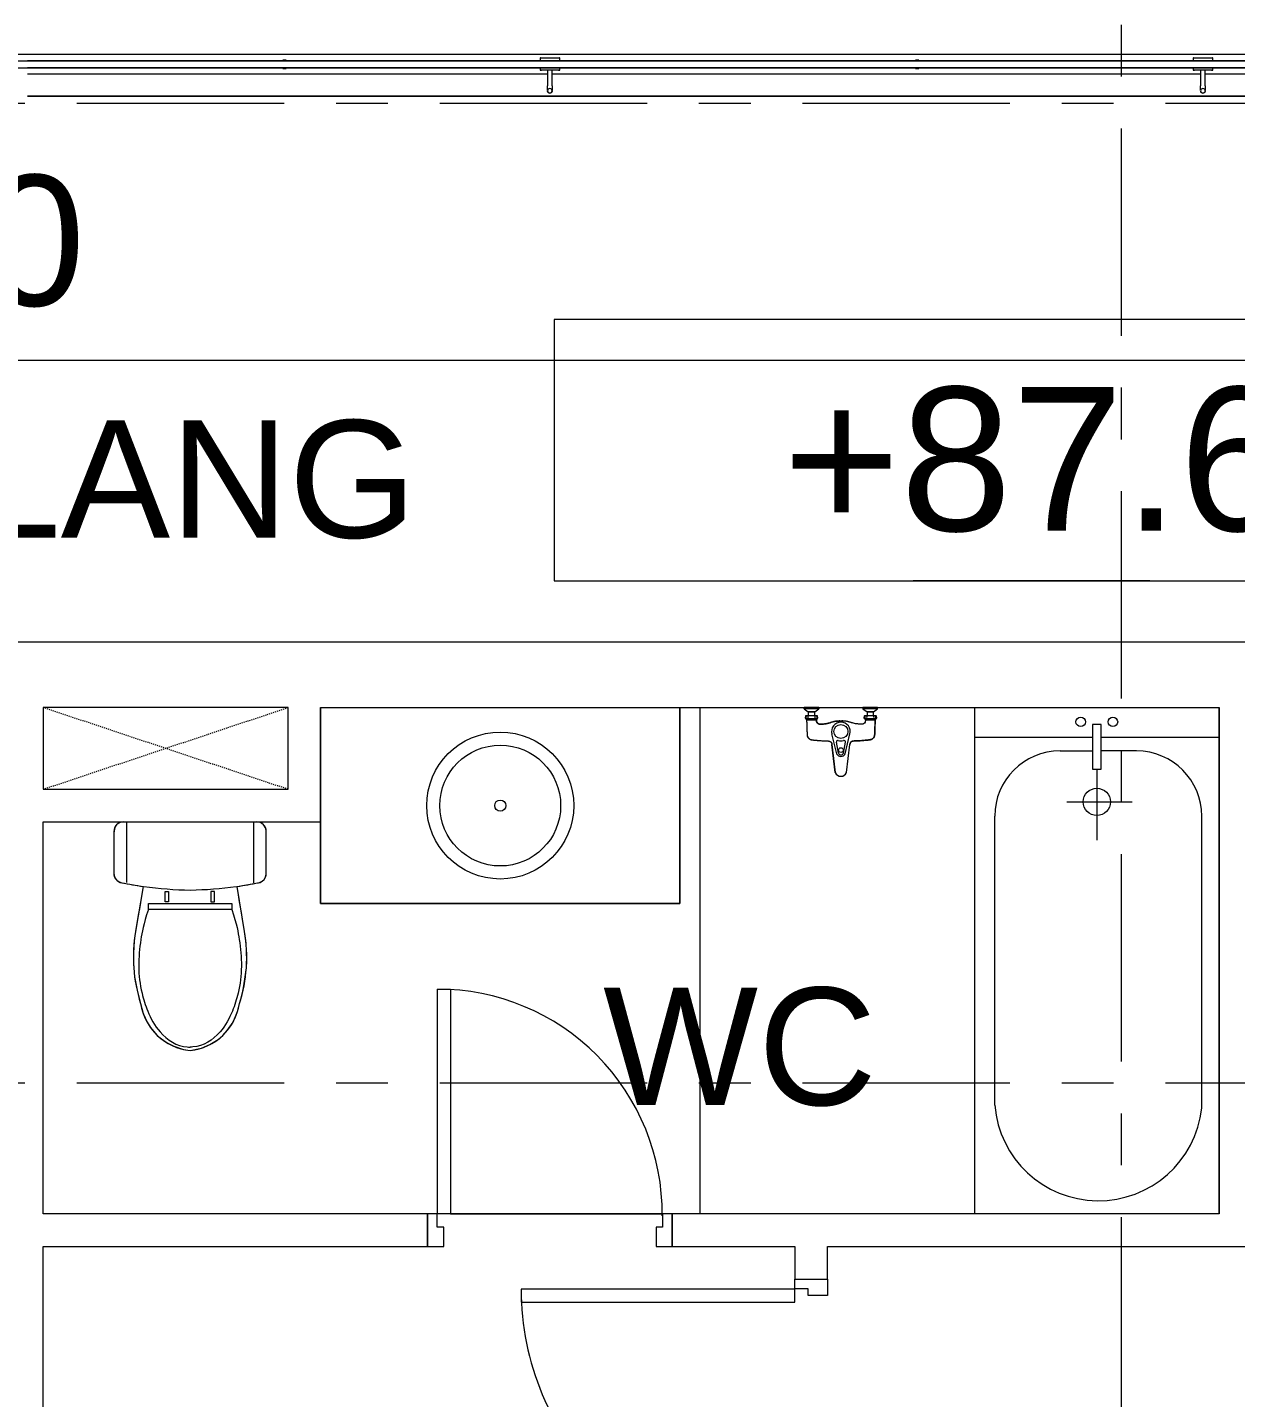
# Model space of a CAD drawing. Header units: millimetres. Extents: x -20144 to 126922, y -42414 to 48263.
# Drawn here: x 20100 to 23800, y 7487 to 11683 of the extents above; entities that cross this region are included whole.
import ezdxf

# ---------------------------------------------------------------- set-up
doc = ezdxf.new("R2010")
doc.units = ezdxf.units.MM
doc.linetypes.add('Dash', pattern=[6.35, 3.175, -3.175])
doc.linetypes.add('Grid Line', pattern=[22.225, 12.7, -3.175, 3.175, -3.175])
for name, color, linetype, lineweight in [('A-DETL-GENF', 31, 'Continuous', 5), ('A-DETL-GENF-HDLN', 161, 'Dash', 5), ('CHU', 181, 'Continuous', 5), ('CUA', 31, 'Continuous', 9), ('DIM', 1, 'Continuous', 5), ('G-ANNO-DIMS', 111, 'Continuous', 5), ('NET THAY 1', 41, 'Continuous', 5), ('NET THAY 2', 55, 'Continuous', 5), ('NET-CAT', 3, 'Continuous', 15), ('NET-THAY', 2, 'Continuous', 9), ('THIET-BI', 44, 'Continuous', 5), ('TRUC', 225, 'Continuous', 5)]:
    doc.layers.add(name, color=color, linetype=linetype, lineweight=lineweight)
doc.styles.add('Arial_2', font='arial.ttf', dxfattribs={"height": 360})
doc.styles.add('Arial_6', font='arial.ttf', dxfattribs={"height": 1.8})
doc.styles.add('TA1', font='arial.ttf')
doc.dimstyles.new('D_200_KTx2', dxfattribs={"dimtxt": 400, "dimasz": 300, "dimexe": 300, "dimexo": 300, "dimgap": 160, "dimtad": 1, "dimdec": 0, "dimzin": 9, "dimtxsty": 'TA1', "dimblk": 'ARCHTICK', "dimcen": 1, "dimdle": 300, "dimclrd": 256, "dimclre": 256, "dimclrt": 7, "dimadec": 0, "dimazin": 0, "dimtfac": 1, "dimtdec": 0, "dimtix": 1, "dimtmove": 1, "dimatfit": 3, "dimldrblk": 'ARCHTICK', "dimfxl": 0, "dimtolj": 1, "dimtzin": 0, "dimlwd": -1, "dimlwe": -1, "dimarcsym": 0})

# ---------------------------------------------------------------- blocks, each defined once
blk = doc.blocks.new('Top Rail Type - Top Rail_Internal_-1431859-MẶT BẰNG TẦNG 24')
at = {"layer": 'NET THAY 1'}
for p, q in [((11199.9, 11580.7), (26700.5, 11580.7)), ((11199.9, 11559.2), (26700.5, 11559.2))]:
    blk.add_line(p, q, dxfattribs=at)
blk = doc.blocks.new('ALB-RAILING 32 - ALB-BALUSTER-V11-MẶT BẰNG TẦNG 24')
at = {"layer": 'NET THAY 1'}
for p, q in [((-30, 101.1), (-30, 92)), ((-30, 101.1), (30, 101.1)), ((-29, 101.1), (-30, 101.1)), ((30, 101.1), (29, 101.1)), ((30, 92), (30, 101.1)), ((-30, 70.5), (-30, 63.2)), ((-30, 63.2), (-26, 63.2)), ((30, 63.2), (-30, 63.2)), ((-7, 63.2), (-7, 15)), ((7, 15), (7, 63.2)), ((26, 63.2), (30, 63.2)), ((30, 63.2), (30, 70.5))]:
    blk.add_line(p, q, dxfattribs=at)
at = {"layer": 'NET THAY 1', "flags": 128}
for points in [[(-7, 1.4), (-7, 1.7), (-7, 2), (-7, 2.3), (-7, 2.6), (-7, 3), (-7, 3.3), (-7, 3.7), (-7, 4.1), (-7, 4.5), (-7, 5), (-7, 5.4), (-7, 5.9), (-7, 6.4), (-7, 6.9), (-7, 7.4), (-7, 7.9), (-7, 8.5), (-7, 9), (-7, 9.6), (-7, 10.1), (-7, 10.7), (-7, 11.3), (-7, 11.9), (-7, 12.5), (-7, 13), (-7, 13.6), (-7, 14.2), (-7, 14.8), (-7, 15)], [(7, 0), (7, -0.3), (7, -0.6), (6.9, -0.8), (6.9, -1.1), (6.9, -1.4), (6.8, -1.7)], [(7, 15), (7, 14.4), (7, 13.8), (7, 13.2), (7, 12.6), (7, 12), (7, 11.4), (7, 10.9), (7, 10.3), (7, 9.7), (7, 9.2), (7, 8.6), (7, 8.1), (7, 7.5), (7, 7), (7, 6.5), (7, 6), (7, 5.6), (7, 5.1), (7, 4.7), (7, 4.2), (7, 3.8), (7, 3.4), (7, 3.1), (7, 2.7)], [(-3, -6.3), (-3.2, -6.2), (-3.5, -6.1), (-3.7, -5.9), (-4, -5.8), (-4.2, -5.6), (-4.4, -5.4), (-4.6, -5.3), (-4.8, -5.1), (-5, -4.9), (-5.2, -4.7), (-5.4, -4.5), (-5.6, -4.2), (-5.7, -4), (-5.9, -3.8), (-6, -3.5), (-6.2, -3.3), (-6.3, -3), (-6.4, -2.8), (-6.5, -2.5), (-6.6, -2.3), (-6.7, -2), (-6.8, -1.7), (-6.8, -1.5), (-6.9, -1.2)], [(0, -7), (-0.3, -7), (-0.6, -7), (-0.8, -6.9), (-1.1, -6.9), (-1.4, -6.9), (-1.7, -6.8)], [(6.6, -2.5), (6.4, -2.7), (6.3, -3), (6.2, -3.2), (6.1, -3.5), (5.9, -3.7), (5.8, -4), (5.6, -4.2), (5.4, -4.4), (5.3, -4.6), (5.1, -4.8), (4.9, -5), (4.7, -5.2), (4.5, -5.4), (4.2, -5.6), (4, -5.7), (3.8, -5.9), (3.5, -6), (3.3, -6.2), (3, -6.3), (2.8, -6.4), (2.5, -6.5), (2.3, -6.6), (2, -6.7), (1.7, -6.8), (1.5, -6.8), (1.2, -6.9), (0.9, -6.9), (0.6, -7), (0.4, -7), (0.1, -7), (0, -7)]]:
    blk.add_lwpolyline(points, dxfattribs=at)
at = {"layer": 'NET THAY 1'}
for start, end in [(90, 270), (270, 90)]:
    blk.add_arc((0, 0), 7, start, end, dxfattribs=at)
blk = doc.blocks.new('CUA WC - Type 1-1365096-MẶT BẰNG TẦNG 24')
at = {"layer": 'CUA'}
for p, q in [((-242.5, 740.3), (-202.5, 740.3)), ((-242.5, 52.3), (-242.5, 740.3)), ((-202.5, 740.3), (-202.5, 52.3)), ((-202.5, 52.3), (-242.5, 52.3))]:
    blk.add_line(p, q, dxfattribs=at)
at = {"layer": 'CUA', "lineweight": 5}
for p, q in [((-243.5, 52.3), (-273.5, 52.3)), ((-273.5, 52.3), (-273.5, -47.7)), ((-243.5, 11.3), (-243.5, 52.3)), ((476.5, 52.3), (446.5, 52.3)), ((446.5, 52.3), (446.5, 11.3)), ((476.5, -47.7), (476.5, 52.3)), ((-223.5, 11.3), (-243.5, 11.3)), ((-223.5, -47.7), (-223.5, 11.3)), ((446.5, 11.3), (426.5, 11.3)), ((426.5, 11.3), (426.5, -47.7)), ((-273.5, -47.7), (-223.5, -47.7)), ((426.5, -47.7), (476.5, -47.7))]:
    blk.add_line(p, q, dxfattribs=at)
blk.add_arc((-242.5, 52.3), 688, 359.5, 90, dxfattribs=at)
blk = doc.blocks.new('X-LA3 - X-LA-1425474-MẶT BẰNG TẦNG 24')
at = {"layer": 'THIET-BI'}
for p, q in [((-550, 0), (-550, -600)), ((-550, -600), (-550, 0)), ((550, -600), (550, 0)), ((550, 0), (550, -600)), ((-550, -600), (550, -600)), ((550, -600), (-550, -600))]:
    blk.add_line(p, q, dxfattribs=at)
for radius in [225, 185, 17]:
    blk.add_circle((0, -300), radius, dxfattribs=at)
blk = doc.blocks.new('X-XI2 - X-XI-V4-MẶT BẰNG TẦNG 24')
at = {"layer": 'THIET-BI'}
for p, q in [((194.6, 0), (194.6, -186.1)), ((215, -2.1), (204.3, 0)), ((-230.6, -16.8), (-233.2, -33.2)), ((-233.2, -29), (-233.2, -157.9)), ((-233.2, -29), (-233.2, -157.9)), ((-233.2, -33.2), (-233.2, -45)), ((-227.9, -12.2), (-230.6, -16.8)), ((-222, -6.1), (-227.9, -12.2)), ((-212.4, -1.2), (-222, -6.1)), ((-204.3, 0), (-212.4, -1.2)), ((-194.6, 0), (-194.6, -185.7)), ((219.3, -4.2), (215, -2.1)), ((224.8, -8.5), (219.3, -4.2)), ((227.7, -12), (224.8, -8.5)), ((231.6, -19.3), (227.7, -12)), ((233.2, -29), (231.6, -19.3)), ((233.2, -157.9), (233.2, -29)), ((233.2, -157.9), (233.2, -29)), ((233.2, -157.9), (233.2, -29)), ((-233.2, -45), (-233.2, -157.9)), ((-233.2, -157.9), (-232.9, -162.1)), ((-232.9, -162.1), (-231, -169.1)), ((226.5, -176.5), (231.9, -166.7)), ((231.9, -166.7), (233.2, -157.9)), ((-231, -169.1), (-228, -174.5)), ((-228, -174.5), (-224.2, -178.9)), ((-224.2, -178.9), (-216.9, -183.9)), ((-216.9, -183.9), (-209.4, -186.4)), ((-209.4, -186.4), (-202.4, -187.7)), ((-202.4, -187.7), (-192, -189.7)), ((-192, -189.7), (-184.2, -191.1)), ((-184.2, -191.1), (-168, -193.8)), ((-168, -193.8), (-149.9, -196.6)), ((-143.8, -197.5), (-166.7, -335.2)), ((-143.8, -197.5), (-166.7, -335.2)), ((-149.9, -196.6), (-143.8, -197.5)), ((-143.8, -197.5), (-147.8, -221.1)), ((143.8, -197.5), (212.9, -185.5)), ((166.7, -335.2), (143.8, -197.5)), ((166.7, -335.2), (143.8, -197.5)), ((146.9, -216.1), (143.8, -197.5)), ((212.9, -185.5), (220.8, -181.7)), ((220.8, -181.7), (226.5, -176.5)), ((-147.8, -221.1), (-155.3, -266.3)), ((-127.7, -249.9), (127.7, -249.9)), ((-127.7, -267.8), (-127.7, -249.9)), ((-76.6, -213.5), (-66.1, -213.5)), ((-76.6, -245), (-76.6, -213.5)), ((-66.1, -245), (-76.6, -245)), ((-66.1, -213.5), (-66.1, -245)), ((64, -213.5), (64, -245)), ((74.4, -213.5), (64, -213.5)), ((64, -245), (74.4, -245)), ((74.4, -245), (74.4, -213.5)), ((127.7, -249.9), (127.7, -267.8)), ((151.8, -245.3), (146.9, -216.1)), ((157.2, -277.8), (151.8, -245.3)), ((-157.7, -280.9), (-161.5, -303.8)), ((-155.3, -266.3), (-157.7, -280.9)), ((-8.6, -267.8), (-127.7, -267.8)), ((127.7, -267.8), (-8.6, -267.8)), ((161.7, -304.9), (157.2, -277.8)), ((-164.6, -322), (-168.9, -349)), ((-161.5, -303.8), (-164.6, -322)), ((166.7, -335.2), (161.7, -304.9)), ((171.6, -371), (166.7, -335.2)), ((-171, -365.1), (-172.5, -383)), ((-168.9, -349), (-171, -365.1)), ((173.2, -395.8), (171.6, -371)), ((-172.5, -383), (-173.5, -402.2)), ((-173.5, -402.2), (-173.1, -436.1)), ((173.5, -426.5), (173.2, -395.8)), ((-173.1, -436.1), (-172.5, -446.5)), ((-172.5, -446.5), (-169.6, -474.8)), ((165.2, -502.3), (172.5, -446.5)), ((172.5, -446.5), (173.5, -426.5)), ((-169.6, -474.8), (-166.5, -495.3)), ((-166.5, -495.3), (-161.1, -520.9)), ((161.7, -518.5), (165.2, -502.3)), ((-161.1, -520.9), (-151.4, -555.9)), ((151.4, -555.9), (155.1, -543.7)), ((155.1, -543.7), (161.7, -518.5)), ((-151.4, -555.9), (-143.5, -587)), ((-143.5, -587), (-131.8, -612.8)), ((131.6, -613.2), (145.5, -581)), ((145.5, -581), (151.4, -555.9)), ((-131.8, -612.8), (-121.7, -628.9)), ((-121.7, -628.9), (-100.2, -653.8)), ((114.1, -638.9), (131.6, -613.2)), ((-100.2, -653.8), (-87.5, -664.8)), ((-87.5, -664.8), (-69.9, -676.9)), ((60.8, -681.9), (86, -665.9)), ((86, -665.9), (100.2, -653.8)), ((100.2, -653.8), (114.1, -638.9)), ((-69.9, -676.9), (-49.6, -687.2)), ((-49.6, -687.2), (-19.9, -696.9)), ((-19.9, -696.9), (0, -700.2)), ((0, -700.2), (34.6, -692.9)), ((34.6, -692.9), (60.8, -681.9))]:
    blk.add_line(p, q, dxfattribs=at)
for centre, radius, start, end in [((204.3, -29), 29, 360, 90), ((204.3, -29), 29, 0, 90), ((-204.3, -29), 29, 90, 180), ((-204.3, -29), 29, 90, 180), ((-204.3, -157.9), 29, 180, 259.8599), ((-204.3, -157.9), 29, 180, 259.8599), ((204.3, -157.9), 29, 280.1401, 360), ((204.3, -157.9), 29, 280.1401, 0), ((18.1, 960), 1168.8, 258.7762, 262.0348), ((18.1, 960), 1168.8, 258.7762, 262.0348), ((18.1, 960), 1168.8, 262.1447, 269.1633), ((-16, 957.7), 1166.4, 270.8375, 277.7683), ((-18.1, 960), 1168.8, 277.9652, 281.2238), ((-18.1, 960), 1168.8, 277.9652, 281.2238), ((287.1, -414.4), 460.7, 170.0941, 197.8856), ((287.1, -414.4), 460.7, 170.0941, 197.8856), ((-287.1, -414.4), 460.7, 342.1144, 9.9059), ((-287.1, -414.4), 460.7, 342.1144, 9.9059), ((18.2, -529.6), 171.6, 188.8267, 263.9098), ((18.2, -529.6), 171.6, 188.8267, 263.9098), ((-18.2, -529.6), 171.6, 276.0902, 351.1733), ((-18.2, -529.6), 171.6, 276.0902, 351.1733)]:
    blk.add_arc(centre, radius, start, end, dxfattribs=at)
for points in [[(-127.7, -267.8), (-143.4, -315.6), (-152.2, -364.8), (-160.3, -442.2), (-151, -516.8), (-129.6, -585.3), (-93.5, -652), (-37.5, -689.3), (-2.9, -689.4), (0, -689.4)], [(127.7, -267.8), (143.4, -315.6), (152.2, -364.8), (160.3, -442.2), (151, -516.8), (129.6, -585.3), (93.5, -652), (37.5, -689.3), (2.9, -689.4), (0, -689.4)]]:
    blk.add_open_spline(points, degree=3, knots=[12.724379, 12.724379, 12.724379, 12.724379, 75.096459, 151.912755, 228.70098, 282.501534, 351.034079, 439.49288, 447.51098, 447.51098, 447.51098, 447.51098], dxfattribs=at)
blk = doc.blocks.new('X-SEN1 - X-SEN-1404906-MẶT BẰNG TẦNG 24')
at = {"layer": 'THIET-BI'}
for p, q in [((-67.5, 0), (-112.5, 0)), ((-112.5, 0), (-112.5, -3.8)), ((-112.5, 0), (-67.5, 0)), ((-112.5, -3.8), (-112.5, 0)), ((-67.5, -3.8), (-67.5, 0)), ((-67.5, 0), (-67.5, -3.8)), ((112.5, 0), (67.5, 0)), ((67.5, 0), (67.5, -3.8)), ((67.5, 0), (67.5, -3.8)), ((112.5, 0), (67.5, 0)), ((112.5, -3.8), (112.5, 0)), ((112.5, -3.8), (112.5, 0)), ((-112.5, -3.8), (-99.9, -12.6)), ((-67.5, -3.8), (-112.5, -3.8)), ((-112.5, -3.8), (-99.9, -12.6)), ((-99.9, -25.3), (-107.2, -25.3)), ((-72.8, -25.3), (-107.2, -25.3)), ((-107.2, -34.3), (-105.1, -34.3)), ((-107.2, -34.3), (-72.8, -34.3)), ((-105.1, -34.3), (-105.1, -37.2)), ((-105.1, -34.3), (-105.1, -37.2)), ((-74.9, -34.3), (-105.1, -34.3)), ((-105.1, -37.2), (-74.9, -37.2)), ((-99.9, -12.6), (-99.9, -25.3)), ((-99.9, -12.6), (-80.1, -12.6)), ((-80.1, -12.6), (-99.9, -12.6)), ((-99.9, -12.6), (-99.9, -25.3)), ((-80.1, -12.6), (-67.5, -3.8)), ((-80.1, -12.6), (-67.5, -3.8)), ((-80.1, -25.3), (-80.1, -12.6)), ((-80.1, -25.3), (-80.1, -12.6)), ((-72.8, -25.3), (-80.1, -25.3)), ((-74.9, -37.2), (-74.9, -34.3)), ((-74.9, -34.3), (-72.8, -34.3)), ((-74.9, -37.2), (-74.9, -34.3)), ((67.5, -3.8), (80.1, -12.6)), ((112.5, -3.8), (67.5, -3.8)), ((67.5, -3.8), (80.1, -12.6)), ((80.1, -25.3), (72.8, -25.3)), ((107.2, -25.3), (72.8, -25.3)), ((72.8, -34.3), (74.9, -34.3)), ((72.8, -34.3), (107.2, -34.3)), ((74.9, -34.3), (74.9, -37.2)), ((74.9, -34.3), (74.9, -37.2)), ((105.1, -34.3), (74.9, -34.3)), ((74.9, -37.2), (105.1, -37.2)), ((80.1, -12.6), (80.1, -25.3)), ((99.9, -12.6), (80.1, -12.6)), ((80.1, -12.6), (99.9, -12.6)), ((99.9, -12.6), (80.1, -12.6)), ((80.1, -12.6), (80.1, -25.3)), ((99.9, -12.6), (112.5, -3.8)), ((99.9, -12.6), (112.5, -3.8)), ((99.9, -25.3), (99.9, -12.6)), ((99.9, -25.3), (99.9, -12.6)), ((107.2, -25.3), (99.9, -25.3)), ((105.1, -37.2), (105.1, -34.3)), ((105.1, -34.3), (107.2, -34.3)), ((105.1, -37.2), (105.1, -34.3)), ((-12.9, -141.7), (-27.6, -80.8)), ((12.9, -141.7), (27.6, -80.8)), ((-27.3, -113.1), (-17.5, -199.2)), ((-17.5, -199.2), (-27.3, -113.1)), ((-7.7, -139.6), (-13.8, -105.5)), ((7.7, -139.6), (13.8, -105.5)), ((17.5, -199.2), (27.3, -113.1)), ((17.5, -199.2), (27.3, -113.1))]:
    blk.add_line(p, q, dxfattribs=at)
for centre, radius in [((0, -73.2), 21.5), ((0, -130.1), 7.2)]:
    blk.add_circle(centre, radius, dxfattribs=at)
for centre, radius, start, end in [((-102.9, -29.8), 6.9, 148.0246, 211.9754), ((-102.9, -29.8), 6.9, 148.0246, 211.9754), ((-107.2, -27.1), 1.8, 90, 148.0246), ((-107.2, -27.1), 1.8, 90, 148.0246), ((-107.2, -32.5), 1.8, 211.9754, 270), ((-107.2, -32.5), 1.8, 211.9754, 270), ((-112.5, -29.8), 6.9, 319.2845, 40.7155), ((-94.4, -29.8), 6.9, 139.2845, 220.7155), ((-85.4, -29.8), 6.9, 319.2845, 40.7155), ((-67.5, -29.8), 6.9, 139.2845, 220.7155), ((-72.8, -27.1), 1.8, 31.9754, 90), ((-72.8, -27.1), 1.8, 31.9754, 90), ((-72.8, -32.5), 1.8, 270, 328.0246), ((-72.8, -32.5), 1.8, 270, 328.0246), ((-77.1, -29.8), 6.9, 328.0246, 31.9754), ((-77.1, -29.8), 6.9, 328.0246, 31.9754), ((77.1, -29.8), 6.9, 148.0246, 211.9754), ((77.1, -29.8), 6.9, 148.0246, 211.9754), ((72.8, -27.1), 1.8, 90, 148.0246), ((72.8, -27.1), 1.8, 90, 148.0246), ((72.8, -32.5), 1.8, 211.9754, 270), ((72.8, -32.5), 1.8, 211.9754, 270), ((67.5, -29.8), 6.9, 319.2845, 40.7155), ((85.6, -29.8), 6.9, 139.2845, 220.7155), ((94.6, -29.8), 6.9, 319.2845, 40.7155), ((112.5, -29.8), 6.9, 139.2845, 220.7155), ((107.2, -27.1), 1.8, 31.9754, 90), ((107.2, -27.1), 1.8, 31.9754, 90), ((107.2, -32.5), 1.8, 270, 328.0246), ((107.2, -32.5), 1.8, 270, 328.0246), ((102.9, -29.8), 6.9, 328.0246, 31.9754), ((102.9, -29.8), 6.9, 328.0246, 31.9754), ((-0.4, -73.2), 28.3, 89.2517, 195.6693), ((0.4, -73.2), 28.3, 344.3307, 90.7483), ((-9.4, -104.7), 4.5, 74.0703, 190.1556), ((-0.4, -73.2), 28.3, 254.0703, 270.7483), ((0.4, -73.2), 28.3, 269.2517, 285.9297), ((9.4, -104.7), 4.5, 349.8444, 105.9297), ((0, -134.7), 14.7, 208.4144, 331.5856), ((0, -136.6), 8.24, 201.1294, 338.8706), ((0, -191), 19.3, 205.0481, 334.9519), ((0, -191), 19.3, 205.0481, 334.9519)]:
    blk.add_arc(centre, radius, start, end, dxfattribs=at)
for points, knots in [([(-105.1, -37.2), (-105.1, -39.1), (-104.9, -42.9), (-104.7, -48.5), (-104.5, -54.2), (-104.2, -61.7), (-103.9, -68.4), (-103.8, -73.6), (-103.7, -75.5), (-103.7, -76.7), (-103.6, -77.6), (-103.6, -78.6), (-103.6, -79.8), (-103.6, -81), (-103.5, -81.8), (-103.5, -82.3), (-103.5, -82.6), (-103.4, -83), (-103.4, -83.5), (-103.3, -84.3), (-103.2, -85.5), (-103.1, -86.6), (-102.8, -87.6), (-102.6, -88.2), (-102.3, -88.9), (-101.9, -89.7), (-101.3, -90.8), (-100.6, -91.7), (-100, -92.5), (-99, -93.6), (-97.8, -94.7), (-96.2, -95.8), (-95, -96.6), (-93.7, -97.2), (-92.4, -97.7), (-91.2, -98.1), (-90.3, -98.4), (-89.6, -98.5), (-88.9, -98.7), (-88, -98.8), (-86.8, -99), (-85.6, -99.1), (-84.7, -99.1), (-84, -99.2), (-83.3, -99.3), (-82.3, -99.4), (-81.2, -99.5), (-79.7, -99.6), (-77.9, -99.8), (-75.5, -100), (-72.8, -100.2), (-70, -100.5), (-66.3, -100.8), (-61.6, -101.2), (-56, -101.5), (-51.7, -101.8), (-48.8, -101.9), (-47.3, -101.9), (-46.1, -101.9), (-45.1, -102), (-44.4, -102), (-43.6, -102), (-42.6, -102), (-41.4, -102), (-40.1, -102), (-39.3, -102.1), (-38.8, -102.1), (-38.5, -102.2), (-38.1, -102.2), (-37.6, -102.3), (-36.8, -102.4), (-35.6, -102.6), (-34.3, -103), (-33.2, -103.5), (-32.5, -104), (-31.7, -104.6), (-30.5, -105.7), (-29, -107.6), (-27.9, -110.1), (-27.4, -112), (-27.3, -113.1)], [0, 0, 0, 0, 0.041667, 0.083333, 0.125, 0.166667, 0.25, 0.270833, 0.28125, 0.291667, 0.296875, 0.302083, 0.3125, 0.322917, 0.328125, 0.330729, 0.333333, 0.335938, 0.338542, 0.34375, 0.354167, 0.364583, 0.369792, 0.375, 0.380208, 0.385417, 0.395833, 0.40625, 0.411458, 0.416667, 0.4375, 0.447917, 0.458333, 0.46875, 0.479167, 0.489583, 0.494792, 0.5, 0.505208, 0.510417, 0.520833, 0.53125, 0.536458, 0.541667, 0.546875, 0.552083, 0.5625, 0.572917, 0.583333, 0.604167, 0.625, 0.645833, 0.666667, 0.708333, 0.75, 0.791667, 0.802083, 0.8125, 0.822917, 0.828125, 0.833333, 0.838542, 0.84375, 0.854167, 0.864583, 0.869792, 0.872396, 0.875, 0.877604, 0.880208, 0.885417, 0.895833, 0.90625, 0.916667, 0.921875, 0.927083, 0.9375, 0.958333, 0.979167, 1, 1, 1, 1]), ([(-105.1, -37.2), (-104.5, -52.3), (-103.9, -68.7), (-103.3, -87.5), (-99.6, -93.9), (-92.4, -98.5), (-72.6, -100.1), (-54, -102.2), (-33.9, -102), (-28.7, -107.4), (-27.8, -111), (-27.3, -113.1)], [0, 0, 0, 0, 45.441328, 49.333631, 56.110562, 66.562664, 73.682324, 114.966912, 125.570438, 129.900151, 136.284558, 136.284558, 136.284558, 136.284558]), ([(0, -41), (-2, -40.9), (-5.6, -40.9), (-10.3, -41.2), (-14.4, -41.6), (-18, -42.2), (-21.2, -42.9), (-24.2, -43.7), (-27.1, -44.6), (-30, -45.4), (-32.9, -46.3), (-35.8, -47.2), (-38.8, -47.9), (-41.8, -48.6), (-45.1, -49.2), (-48.4, -49.8), (-51.8, -50.2), (-54.8, -50.5), (-56.9, -50.7), (-58.1, -50.8), (-59, -50.9), (-59.9, -51), (-60.8, -51), (-61.7, -51), (-62.4, -51), (-63, -51), (-63.6, -51), (-64.4, -50.9), (-65.1, -50.8), (-65.7, -50.7), (-66.1, -50.6), (-66.5, -50.5), (-67.1, -50.4), (-68.1, -50.1), (-69.1, -49.6), (-70.1, -49), (-71.1, -48.3), (-72, -47.4), (-72.8, -46.6), (-73.3, -45.8), (-73.8, -45.1), (-74.1, -44.3), (-74.4, -43.5), (-74.6, -42.6), (-74.7, -41.9), (-74.8, -41.3), (-74.8, -40.9), (-74.9, -40.4), (-74.9, -39.8), (-74.9, -38.8), (-74.9, -37.9), (-74.9, -37.2)], [0, 0, 0, 0, 0.041667, 0.083333, 0.125, 0.166667, 0.208333, 0.25, 0.291667, 0.333333, 0.375, 0.416667, 0.458333, 0.5, 0.541667, 0.583333, 0.625, 0.666667, 0.6875, 0.697917, 0.708333, 0.71875, 0.729167, 0.739583, 0.75, 0.755208, 0.760417, 0.770833, 0.78125, 0.786458, 0.791667, 0.796875, 0.802083, 0.8125, 0.833333, 0.84375, 0.854167, 0.875, 0.885417, 0.895833, 0.90625, 0.916667, 0.927083, 0.9375, 0.947917, 0.953125, 0.958333, 0.963542, 0.96875, 0.979167, 1, 1, 1, 1]), ([(-74.9, -37.2), (-74.9, -39.9), (-75, -44.9), (-67.9, -51.6), (-55.3, -50.7), (-39.4, -48.7), (-24.4, -43.4), (-11.8, -40.7), (0, -41)], [0, 0, 0, 0, 8.475038, 15.961674, 29.255673, 47.963091, 70.422589, 93.837243, 93.837243, 93.837243, 93.837243]), ([(74.9, -37.2), (74.9, -37.9), (74.9, -38.8), (74.9, -39.8), (74.9, -40.4), (74.8, -40.9), (74.8, -41.3), (74.7, -41.9), (74.6, -42.6), (74.4, -43.3), (74.3, -43.9), (74.1, -44.4), (73.8, -45.1), (73.3, -45.8), (72.8, -46.6), (72, -47.4), (71.1, -48.3), (70.1, -49), (69.1, -49.6), (68.1, -50.1), (67.1, -50.4), (66.5, -50.5), (66.1, -50.6), (65.7, -50.7), (65.1, -50.8), (64.4, -50.9), (63.5, -51), (62.7, -51), (62.1, -51), (61.5, -51), (60.8, -51), (59.9, -51), (59, -50.9), (58.1, -50.8), (56.9, -50.7), (54.8, -50.5), (51.8, -50.2), (47.2, -49.6), (41.8, -48.7), (36.8, -47.4), (32.9, -46.3), (30, -45.4), (27.1, -44.6), (24.2, -43.7), (21.2, -42.9), (18, -42.2), (14.4, -41.6), (10.3, -41.2), (5.6, -40.9), (2, -40.9), (0, -41)], [0, 0, 0, 0, 0.020833, 0.03125, 0.036458, 0.041667, 0.046875, 0.052083, 0.0625, 0.072917, 0.078125, 0.083333, 0.09375, 0.104167, 0.114583, 0.125, 0.145833, 0.15625, 0.166667, 0.1875, 0.197917, 0.203125, 0.208333, 0.213542, 0.21875, 0.229167, 0.239583, 0.25, 0.255208, 0.260417, 0.270833, 0.28125, 0.291667, 0.302083, 0.3125, 0.333333, 0.375, 0.416667, 0.5, 0.583333, 0.625, 0.666667, 0.708333, 0.75, 0.791667, 0.833333, 0.875, 0.916667, 0.958333, 1, 1, 1, 1]), ([(74.9, -37.2), (74.9, -39.9), (75, -44.9), (67.9, -51.6), (55.3, -50.7), (39.4, -48.7), (24.4, -43.4), (11.8, -40.7), (0, -41)], [0, 0, 0, 0, 8.475038, 15.961674, 29.255673, 47.963091, 70.422589, 93.837243, 93.837243, 93.837243, 93.837243]), ([(27.3, -113.1), (27.4, -112), (27.9, -110.1), (29, -107.6), (30.5, -105.7), (31.7, -104.6), (32.5, -104), (33.2, -103.5), (34.3, -103), (35.6, -102.6), (36.8, -102.4), (37.6, -102.3), (38.1, -102.2), (38.5, -102.2), (38.8, -102.1), (39.3, -102.1), (40.1, -102), (41.4, -102), (42.6, -102), (43.6, -102), (44.4, -102), (45.1, -102), (46.1, -101.9), (47.3, -101.9), (48.8, -101.9), (51.7, -101.8), (57.9, -101.4), (65.3, -100.9), (72.8, -100.2), (76.9, -99.8), (79.7, -99.6), (81.2, -99.5), (82.3, -99.4), (83.3, -99.3), (84, -99.2), (84.7, -99.1), (85.6, -99.1), (86.8, -99), (88, -98.8), (88.9, -98.7), (89.6, -98.5), (90.3, -98.4), (91.2, -98.1), (92.4, -97.7), (93.7, -97.2), (95, -96.6), (96.2, -95.8), (97.8, -94.7), (99.2, -93.4), (100.4, -91.9), (101.3, -90.8), (101.9, -89.7), (102.3, -88.9), (102.6, -88.2), (102.8, -87.6), (103.1, -86.6), (103.2, -85.5), (103.3, -84.3), (103.4, -83.5), (103.4, -83), (103.5, -82.6), (103.5, -82.3), (103.5, -81.8), (103.6, -81), (103.6, -79.8), (103.6, -78.6), (103.6, -77.6), (103.7, -76.7), (103.7, -75.5), (103.8, -73.6), (103.9, -70.3), (104.1, -65.5), (104.5, -54.2), (104.8, -44.8), (105.1, -37.2)], [0, 0, 0, 0, 0.020833, 0.041667, 0.0625, 0.072917, 0.078125, 0.083333, 0.09375, 0.104167, 0.114583, 0.119792, 0.122396, 0.125, 0.127604, 0.130208, 0.135417, 0.145833, 0.15625, 0.161458, 0.166667, 0.171875, 0.177083, 0.1875, 0.197917, 0.208333, 0.25, 0.333333, 0.375, 0.416667, 0.427083, 0.4375, 0.447917, 0.453125, 0.458333, 0.463542, 0.46875, 0.479167, 0.489583, 0.494792, 0.5, 0.505208, 0.510417, 0.520833, 0.53125, 0.541667, 0.552083, 0.5625, 0.583333, 0.59375, 0.604167, 0.614583, 0.619792, 0.625, 0.630208, 0.635417, 0.645833, 0.65625, 0.661458, 0.664062, 0.666667, 0.669271, 0.671875, 0.677083, 0.6875, 0.697917, 0.703125, 0.708333, 0.71875, 0.729167, 0.75, 0.791667, 0.833333, 1, 1, 1, 1]), ([(105.1, -37.2), (104.5, -52.3), (103.9, -68.7), (103.3, -87.5), (99.6, -93.9), (92.4, -98.5), (72.6, -100.1), (54, -102.2), (33.9, -102), (28.7, -107.4), (27.8, -111), (27.3, -113.1)], [0, 0, 0, 0, 45.441328, 49.333631, 56.110562, 66.562664, 73.682324, 114.966912, 125.570438, 129.900151, 136.284558, 136.284558, 136.284558, 136.284558])]:
    blk.add_open_spline(points, degree=3, knots=knots, dxfattribs=at)
blk = doc.blocks.new('X-BON TAM1 - X-BON TAM 1500-1425475-MẶT BẰNG TẦNG 24')
at = {"layer": 'THIET-BI'}
for p, q in [((-375, -9.9), (-375, -1559.9)), ((-375, -9.9), (-375, -1559.9)), ((375, -1560), (375, -9.9)), ((375, -1560), (375, -9.9)), ((12.9, -61.4), (-12.9, -61.4)), ((-12.9, -61.4), (-12.9, -198.5)), ((12.9, -198.5), (12.9, -61.4)), ((-375, -100), (-12.9, -100)), ((12.9, -100), (375, -100)), ((-112.7, -142.6), (-12.9, -142.6)), ((121.7, -142.6), (12.9, -142.6)), ((-12.9, -198.5), (12.9, -198.5)), ((0, -198.5), (0, -415.4)), ((-91.8, -298.7), (108.5, -298.7)), ((-312.7, -1227.8), (-312.7, -342.6)), ((321.7, -1236.1), (321.7, -342.6))]:
    blk.add_line(p, q, dxfattribs=at)
for centre, radius in [((-49.4, -53.5), 14.5), ((49.4, -53.5), 14.5), ((0, -298.7), 41.7)]:
    blk.add_circle(centre, radius, dxfattribs=at)
for centre, radius, start, end in [((-112.7, -342.6), 200, 90, 180), ((121.7, -342.6), 200, 360, 90), ((4.9, -1201.3), 318.7, 184.7583, 353.7351)]:
    blk.add_arc(centre, radius, start, end, dxfattribs=at)
blk = doc.blocks.new('CUA PHONG NGU - Type 1-1365695-MẶT BẰNG TẦNG 24')
at = {"layer": 'CUA', "lineweight": 5}
for p, q in [((-348.5, -52.3), (-348.5, 47.7)), ((-348.5, 47.7), (-298.5, 47.7)), ((-298.5, 47.7), (-298.5, -11.3)), ((501.5, 47.7), (551.5, 47.7)), ((501.5, -11.3), (501.5, 47.7)), ((551.5, 47.7), (551.5, -52.3)), ((-318.5, -11.3), (-318.5, -52.3)), ((-298.5, -11.3), (-318.5, -11.3)), ((521.5, -11.3), (501.5, -11.3)), ((521.5, -52.3), (521.5, -11.3)), ((-318.5, -52.3), (-348.5, -52.3)), ((551.5, -52.3), (521.5, -52.3))]:
    blk.add_line(p, q, dxfattribs=at)
at = {"layer": 'CUA'}
for p, q in [((-277.5, -52.3), (-317.5, -52.3)), ((-317.5, -52.3), (-317.5, -890.3)), ((-277.5, -890.3), (-277.5, -52.3)), ((-317.5, -890.3), (-277.5, -890.3))]:
    blk.add_line(p, q, dxfattribs=at)
at = {"layer": 'CUA', "lineweight": 5}
blk.add_arc((-317.5, -52.3), 838, 270, 0.5, dxfattribs=at)
blk = doc.blocks.new('Family1 - Family1 2-1425494-MẶT BẰNG TẦNG 24')
at = {"layer": 'A-DETL-GENF'}
for p, q in [((250.1, 750), (0, 750)), ((0, 750), (0, 0)), ((250.1, 0), (250.1, 750)), ((0, 0), (250.1, 0))]:
    blk.add_line(p, q, dxfattribs=at)
at = {"layer": 'A-DETL-GENF-HDLN'}
for p, q in [((0, 750), (250.1, 0.8)), ((0, 0), (250.1, 749.2))]:
    blk.add_line(p, q, dxfattribs=at)
blk = doc.blocks.new('Railing - NBS_RailInfillPnl_Post-1648199-MẶT BẰNG TẦNG 24')
at = {"layer": 'NET THAY 2'}
for p, q in [((-13, -5), (-13, 5)), ((13, 5), (13, -5))]:
    blk.add_line(p, q, dxfattribs=at)
blk = doc.blocks.new('Spot Elevations - CODE 1-1678943-MẶT BẰNG TẦNG 23')
at = {"layer": 'G-ANNO-DIMS'}
for p, q in [((10.5, 4), (-5.5, 4)), ((-5.5, 4), (-5.5, 0)), ((10.5, 0), (10.5, 4)), ((-5.5, 0), (10.5, 0))]:
    blk.add_line(p, q, dxfattribs=at)
blk = doc.blocks.new('_ARCHTICK')
at = {"color": 0, "linetype": 'ByBlock', "const_width": 0.15}
blk.add_lwpolyline([(-0.5, -0.5), (0.5, 0.5)], dxfattribs=at)
blk = doc.blocks.new('*D278')
at = {"layer": 'Defpoints', "color": 0, "transparency": 16777216}
for p in [(29700.5, 11269.8), (9300.5, 11121.8), (29700.5, 10663.7)]:
    blk.add_point(p, dxfattribs=at)
at = {"layer": 'DIM', "transparency": 16777216}
for p, q in [((29700.5, 10969.8), (29700.5, 10363.7)), ((9300.5, 10821.8), (9300.5, 10363.7)), ((9000.5, 10663.7), (30000.5, 10663.7))]:
    blk.add_line(p, q, dxfattribs=at)
at = {"layer": 'DIM', "transparency": 16777216, "xscale": 300, "yscale": 300, "zscale": 300, "rotation": 180}
blk.add_blockref('_ARCHTICK', (9300.5, 10663.7), dxfattribs=at)
at = {"layer": 'DIM', "transparency": 16777216, "xscale": 300, "yscale": 300, "zscale": 300}
blk.add_blockref('_ARCHTICK', (29700.5, 10663.7), dxfattribs=at)
at = {"layer": 'DIM', "color": 7, "transparency": 16777216, "insert": (19500.5, 11028), "char_height": 400, "attachment_point": 5, "style": 'TA1'}
blk.add_mtext('\\A1;20400', dxfattribs=at)

msp = doc.modelspace()

# ---------------------------------------------------------------- linework, layer by layer
at = {"layer": 'G-ANNO-DIMS'}
msp.add_line((23538.1, 9988.5), (22813.2, 9988.5), dxfattribs=at)
at = {"layer": 'NET THAY 1'}
for p, q in [((26970.5, 11599.9), (10400.5, 11599.9)), ((26970.5, 11580.7), (20100.5, 11580.7)), ((26970.5, 11559.2), (20100.5, 11559.2)), ((21693.9, 11539.9), (20100.5, 11539.9)), ((23693.9, 11539.9), (21707.2, 11539.9)), ((24693.9, 11539.9), (23707.2, 11539.9)), ((26970.5, 11472.9), (20100.5, 11472.9)), ((20100.5, 11472.9), (26970.5, 11472.9))]:
    msp.add_line(p, q, dxfattribs=at)
at = {"layer": 'NET-CAT'}
for p, q in [((24450.5, 9800), (19948.5, 9800)), ((20998.5, 9600), (22479.2, 9600)), ((20998.5, 9250), (20998.5, 9600)), ((22524.2, 9600), (22659.2, 9600)), ((22704.2, 9600), (23750.5, 9600)), ((23750.5, 9600), (23750.5, 8050)), ((20148.5, 8050), (20148.5, 9250)), ((20148.5, 9250), (20998.5, 9250)), ((21325.5, 8050), (20148.5, 8050)), ((21325.5, 7950), (21325.5, 8050)), ((23750.5, 8050), (22075.5, 8050)), ((22075.5, 8050), (22075.5, 7950)), ((20148.5, 6850), (20148.5, 7950)), ((20148.5, 7950), (21325.5, 7950)), ((22075.5, 7950), (22450.5, 7950)), ((22450.5, 7950), (22450.5, 7850)), ((22550.5, 7950), (25115.5, 7950)), ((22550.5, 7850), (22550.5, 7950)), ((22450.5, 7850), (22550.5, 7850))]:
    msp.add_line(p, q, dxfattribs=at)
at = {"layer": 'NET-THAY'}
for p, q in [((22160.5, 8050), (22160.5, 9600)), ((22045.5, 8049.9), (21355.5, 8049.9)), ((21396.5, 8050), (22045.5, 8050))]:
    msp.add_line(p, q, dxfattribs=at)
at = {"layer": 'TRUC', "linetype": 'Grid Line', "ltscale": 50}
for p, q in [((23450.5, 43599.9), (23450.5, -4500.1)), ((42000.5, 11449.9), (-12092.4, 11449.9)), ((42000.5, 8449.9), (-14407, 8449.9))]:
    msp.add_line(p, q, dxfattribs=at)

# ---------------------------------------------------------------- block references
at = {"extrusion": (0, 0, -1), "zscale": -1, "rotation": 90}
for p in [(-20887.7, 11569.9), (-22825.3, 11569.9)]:
    msp.add_blockref('Railing - NBS_RailInfillPnl_Post-1648199-MẶT BẰNG TẦNG 24', p, dxfattribs=at)
at = {"layer": 'A-DETL-GENF', "rotation": 89.9999999999999}
msp.add_blockref('Family1 - Family1 2-1425494-MẶT BẰNG TẦNG 24', (20898.5, 9349.9), dxfattribs=at)
at = {"layer": 'CUA'}
msp.add_blockref('CUA WC - Type 1-1365096-MẶT BẰNG TẦNG 24', (21599, 7997.7), dxfattribs=at)
at = {"layer": 'CUA', "rotation": 269.9999999999959}
msp.add_blockref('CUA PHONG NGU - Type 1-1365695-MẶT BẰNG TẦNG 24', (22502.8, 7501.4), dxfattribs=at)
at = {"layer": 'G-ANNO-DIMS', "xscale": 199.9999999999999, "yscale": 199.9999999999999, "zscale": 199.9999999999999}
msp.add_blockref('Spot Elevations - CODE 1-1678943-MẶT BẰNG TẦNG 23', (22813.2, 9988.5), dxfattribs=at)
at = {"layer": 'NET THAY 1'}
for name, p in [('Top Rail Type - Top Rail_Internal_-1431859-MẶT BẰNG TẦNG 24', (0, 0)), ('ALB-RAILING 32 - ALB-BALUSTER-V11-MẶT BẰNG TẦNG 24', (21700.5, 11488.7)), ('ALB-RAILING 32 - ALB-BALUSTER-V11-MẶT BẰNG TẦNG 24', (23700.5, 11488.7))]:
    msp.add_blockref(name, p, dxfattribs=at)
at = {"layer": 'THIET-BI'}
for name, p in [('X-LA3 - X-LA-1425474-MẶT BẰNG TẦNG 24', (21548.5, 9600)), ('X-SEN1 - X-SEN-1404906-MẶT BẰNG TẦNG 24', (22591.7, 9600)), ('X-BON TAM1 - X-BON TAM 1500-1425475-MẶT BẰNG TẦNG 24', (23375.5, 9609.9)), ('X-XI2 - X-XI-V4-MẶT BẰNG TẦNG 24', (20598.5, 9250))]:
    msp.add_blockref(name, p, dxfattribs=at)

# ---------------------------------------------------------------- texts
at = {"layer": 'CHU', "color": 7, "char_height": 360, "line_spacing_factor": 0.936439, "style": 'Arial_2'}
for s, insert, width, attachment_point in [('\\pt2540.0016,5079.9996,7620.0012,10159.9992,12700.0008,15239.9988,17780.0004,20319.9984,22860,25400.0016,27939.9996,30480.0012,33019.9992,35560.0008,38099.9988,40640.0004,43179.9984,45720,48260.0016,50799.9996,53340.0012,55879.9992,58420.0008,60959.9988,63500.0004,66039.9984,68580,71120.0016,73659.9996,76200.0012,78739.9992,81280.0008;HÀNH LANG', (18358, 10480.1), 2926.98, 1), ('\\pt2540,5080,7620,10160,12700,15240,17780,20320,22860,25400,27940,30480,33020,35560,38100,40640,43180,45720,48260,50800,53340,55880,58420,60960,63500,66040,68580,71120,73660,76200,78740,81280;WC', (22701.2, 8742.6), 868.6, 3)]:
    msp.add_mtext(s, dxfattribs=dict(at, insert=insert, width=width, attachment_point=attachment_point))
at = {"layer": 'G-ANNO-DIMS', "insert": (22414.5, 10581.4), "char_height": 440, "width": 2251.659, "attachment_point": 1, "line_spacing_factor": 0.941778, "style": 'Arial_6'}
msp.add_mtext('+87.600', dxfattribs=at)

# ---------------------------------------------------------------- dimensions: what is measured, and where the dimension line sits
at = {"layer": 'DIM'}
dim = msp.add_linear_dim(base=(29700.5, 10663.7), p1=(9300.5, 11121.8), p2=(29700.5, 11269.8), dimstyle='D_200_KTx2', dxfattribs=at)
dim.commit()
dim.dimension.update_dxf_attribs({"geometry": '*D278', "text_midpoint": (19500.5, 11028)})

doc.saveas('drawing.dxf')
